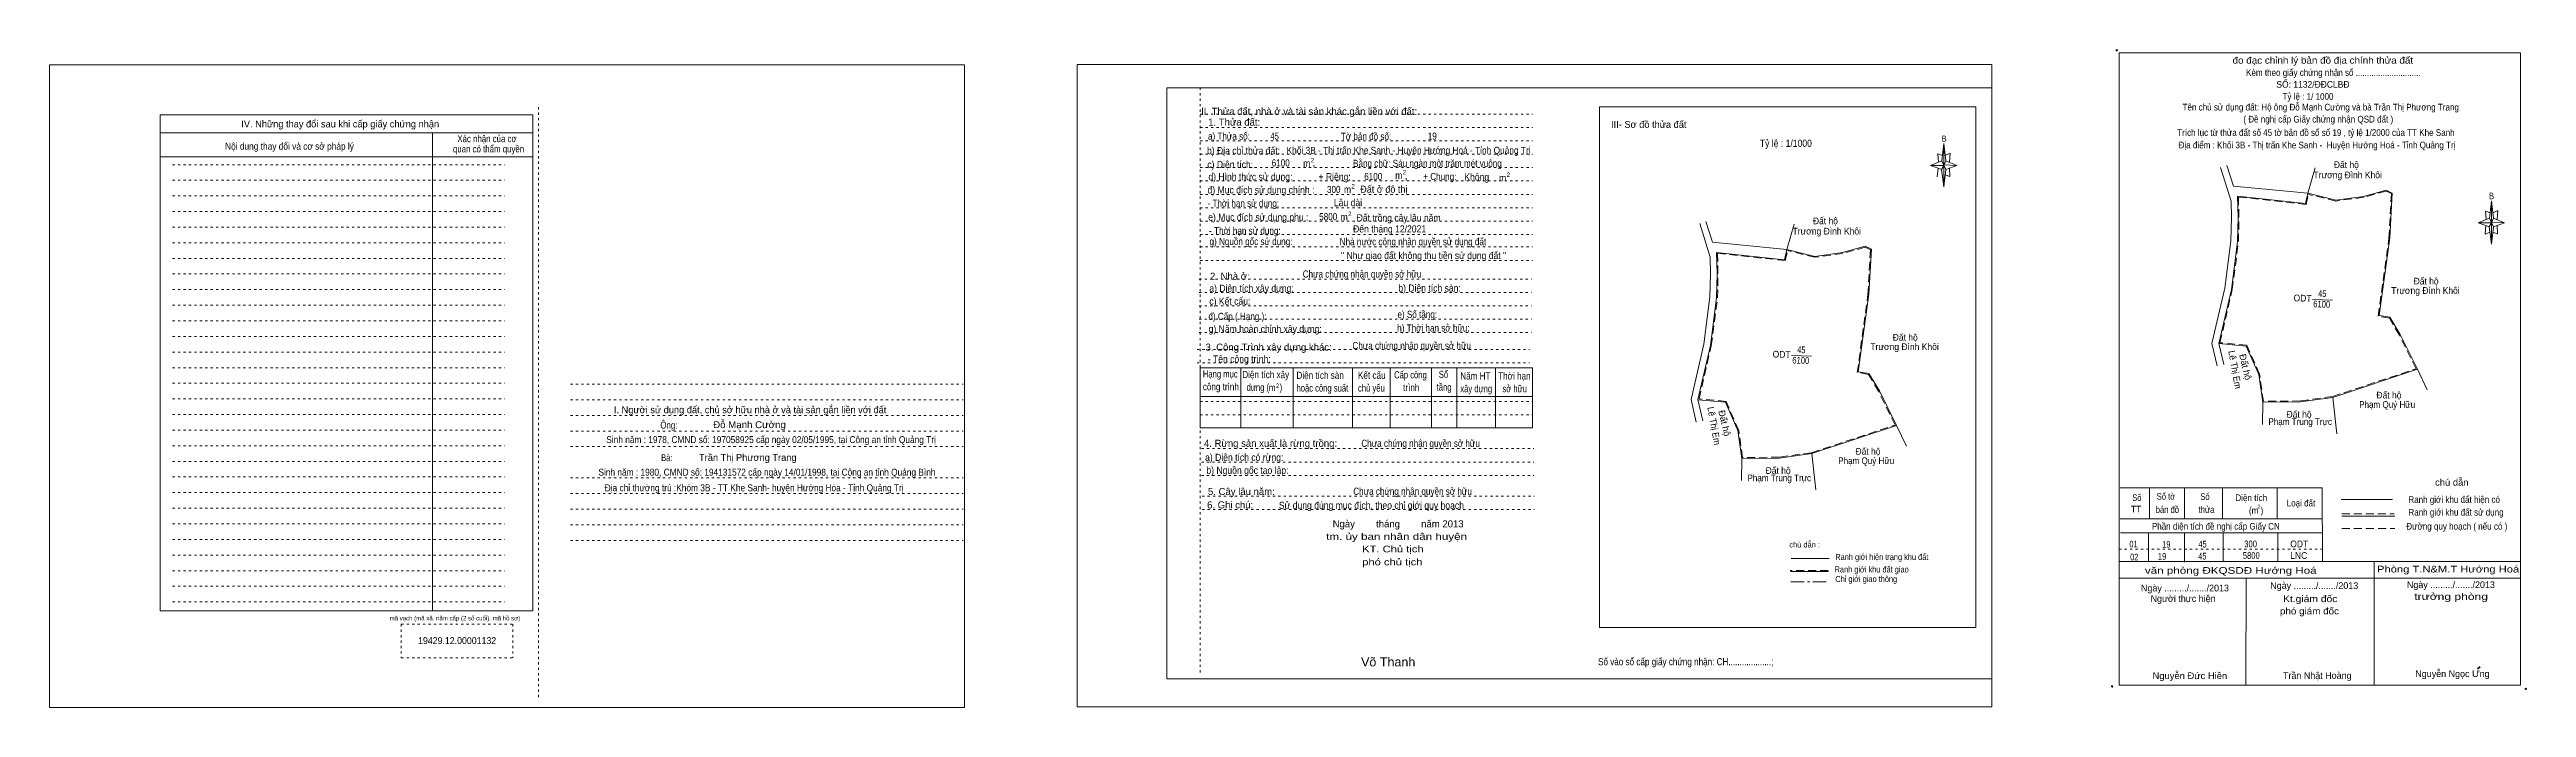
# Model space of a CAD drawing. Header units: metres. Extents: x -240 to 370456, y 199 to 1841730.
# Drawn here: x -240 to -128.9, y 199 to 228.5 of the extents above.
import ezdxf
from ezdxf.enums import TextEntityAlignment as Align

# ---------------------------------------------------------------- set-up
doc = ezdxf.new("R2010")
doc.units = ezdxf.units.M
doc.header["$LTSCALE"] = 0.12
doc.header["$PDMODE"] = 32
doc.header["$PDSIZE"] = 0.06
for name, pattern in [('DOT_DASHED', [7.7, 5, -1.2, 0.3, -1.2]), ('DOTTED', [1.5, 0.3, -1.2]), ('MEDIUM_DASHED', [4.5, 3, -1.5])]:
    doc.linetypes.add(name, pattern=pattern)
for name, color, linetype, lineweight in [('1', 7, 'DOTTED', 13), ('10', 7, 'Continuous', 13), ('11', 7, 'Continuous', 13), ('2', 7, 'Continuous', 13), ('20', 7, 'Continuous', 13), ('30', 7, 'Continuous', 13), ('34', 7, 'Continuous', 13), ('35', 7, 'Continuous', 13), ('5', 7, 'Continuous', 13), ('50', 7, 'Continuous', 13)]:
    doc.layers.add(name, color=color, linetype=linetype, lineweight=lineweight)
for name, color, linetype in [('3', 7, 'Continuous'), ('4', 7, 'Continuous'), ('40', 7, 'Continuous'), ('9', 7, 'Continuous')]:
    doc.layers.add(name, color=color, linetype=linetype)

msp = doc.modelspace()

# ---------------------------------------------------------------- linework, layer by layer
at = {"layer": '1', "linetype": 'Continuous'}
for p, q in [((-189.92, 226.8), (-152.9, 226.8)), ((-189.92, 226.8), (-189.92, 200.3)), ((-152.9, 226.8), (-152.9, 200.3)), ((-138.08, 208.87), (-138.07, 205.56)), ((-147.15, 207.47), (-138.08, 207.47)), ((-147.13, 206.84), (-138.08, 206.84)), ((-147.19, 204.82), (-129.19, 204.82)), ((-141.5, 204.83), (-141.51, 200.02)), ((-135.75, 205.54), (-135.75, 200)), ((-189.92, 200.3), (-152.9, 200.3))]:
    msp.add_line(p, q, dxfattribs=at)
at = {"layer": '1'}
for p, q in [((-188.42, 226.8), (-188.42, 200.52)), ((-218.11, 225.93), (-218.11, 199.43)), ((-188.42, 225.62), (-173.51, 225.62)), ((-188.42, 225.02), (-173.51, 225.02)), ((-188.42, 224.42), (-173.51, 224.42)), ((-188.42, 223.82), (-173.51, 223.82)), ((-234.52, 223.35), (-219.61, 223.35)), ((-234.52, 222.65), (-219.61, 222.65)), ((-188.42, 223.22), (-173.51, 223.22)), ((-188.42, 222.62), (-173.51, 222.62)), ((-234.52, 221.95), (-219.61, 221.95)), ((-234.52, 221.25), (-219.61, 221.25)), ((-188.42, 222.02), (-173.51, 222.02)), ((-188.42, 221.42), (-173.51, 221.42)), ((-234.52, 220.55), (-219.61, 220.55)), ((-188.42, 220.82), (-173.51, 220.82)), ((-188.42, 220.22), (-173.51, 220.22)), ((-234.52, 219.85), (-219.61, 219.85)), ((-234.52, 219.15), (-219.61, 219.15)), ((-188.42, 219.67), (-173.51, 219.67)), ((-188.42, 219.06), (-173.51, 219.06)), ((-234.52, 218.45), (-219.61, 218.45)), ((-188.46, 218.22), (-173.55, 218.22)), ((-234.52, 217.75), (-219.61, 217.75)), ((-234.52, 217.05), (-219.61, 217.05)), ((-188.46, 217.62), (-173.55, 217.62)), ((-188.46, 217.02), (-173.55, 217.02)), ((-234.52, 216.35), (-219.61, 216.35)), ((-234.52, 215.65), (-219.61, 215.65)), ((-188.46, 216.42), (-173.55, 216.42)), ((-188.46, 215.82), (-173.55, 215.82)), ((-234.52, 214.95), (-219.61, 214.95)), ((-188.56, 215.06), (-173.65, 215.06)), ((-234.52, 214.25), (-219.61, 214.25)), ((-234.52, 213.55), (-219.61, 213.55)), ((-216.67, 213.51), (-199.06, 213.51)), ((-188.56, 214.46), (-173.65, 214.46)), ((-234.52, 212.85), (-219.61, 212.85)), ((-216.67, 212.81), (-199.06, 212.81)), ((-188.42, 212.74), (-173.51, 212.74)), ((-234.52, 212.15), (-219.61, 212.15)), ((-234.52, 211.45), (-219.61, 211.45)), ((-216.67, 212.11), (-199.06, 212.11)), ((-216.67, 211.41), (-199.06, 211.41)), ((-188.42, 212.14), (-173.51, 212.14)), ((-234.52, 210.75), (-219.61, 210.75)), ((-234.52, 210.05), (-219.61, 210.05)), ((-216.67, 210.71), (-199.06, 210.71)), ((-188.36, 210.62), (-173.45, 210.62)), ((-188.36, 210.02), (-173.45, 210.02)), ((-234.52, 209.35), (-219.61, 209.35)), ((-216.67, 209.31), (-199.06, 209.31)), ((-188.36, 209.42), (-173.45, 209.42)), ((-234.52, 208.65), (-219.61, 208.65)), ((-234.52, 207.95), (-219.61, 207.95)), ((-216.67, 208.61), (-199.06, 208.61)), ((-216.67, 207.91), (-199.06, 207.91)), ((-188.33, 208.49), (-173.42, 208.49)), ((-188.33, 207.89), (-173.42, 207.89)), ((-234.52, 207.25), (-219.61, 207.25)), ((-216.67, 207.21), (-199.06, 207.21)), ((-234.52, 206.55), (-219.61, 206.55)), ((-234.52, 205.85), (-219.61, 205.85)), ((-216.67, 206.51), (-199.06, 206.51)), ((-147.19, 206.12), (-138.07, 206.12)), ((-234.52, 205.15), (-219.61, 205.15)), ((-234.52, 204.45), (-219.61, 204.45)), ((-234.52, 203.75), (-219.61, 203.75)), ((-224.26, 202.75), (-219.26, 202.75)), ((-224.26, 202.75), (-224.26, 201.25)), ((-219.26, 202.75), (-219.26, 201.25)), ((-224.26, 201.25), (-219.26, 201.25))]:
    msp.add_line(p, q, dxfattribs=at)
at = {"layer": '1', "linetype": 'Continuous'}
for points in [[(-240.04, 199.02), (-199, 199.02), (-199, 227.82), (-240.04, 227.82)], [(-193.94, 199.04), (-152.9, 199.04), (-152.9, 227.84), (-193.94, 227.84)]]:
    msp.add_lwpolyline(points, close=True, dxfattribs=at)
at = {"layer": '10'}
for p, q in [((-188.42, 214.24), (-173.51, 214.24)), ((-188.42, 214.24), (-188.42, 211.55)), ((-186.59, 214.24), (-186.59, 211.55)), ((-184.25, 214.24), (-184.25, 211.55)), ((-181.59, 214.24), (-181.59, 211.55)), ((-179.9, 214.24), (-179.9, 211.55)), ((-178.04, 214.24), (-178.04, 211.55)), ((-176.9, 214.24), (-176.9, 211.55)), ((-175.17, 214.24), (-175.17, 211.55)), ((-173.51, 214.24), (-173.51, 211.55)), ((-188.42, 212.96), (-173.51, 212.96)), ((-188.42, 211.55), (-173.51, 211.55))]:
    msp.add_line(p, q, dxfattribs=at)
at = {"layer": '2'}
for p, q in [((-235.07, 225.58), (-218.36, 225.58)), ((-235.07, 225.58), (-235.07, 203.35)), ((-218.36, 225.58), (-218.36, 203.35)), ((-235.07, 224.78), (-218.36, 224.78)), ((-222.86, 224.78), (-222.86, 203.35)), ((-235.07, 223.7), (-218.36, 223.7)), ((-235.07, 203.35), (-218.36, 203.35))]:
    msp.add_line(p, q, dxfattribs=at)
msp.add_lwpolyline([(-170.51, 225.94), (-153.62, 225.94), (-153.62, 202.6), (-170.51, 202.6)], close=True, dxfattribs=at)
at = {"layer": '20'}
for p, q in [((-138.52, 217.31), (-137.62, 217.28)), ((-161.89, 214.79), (-160.99, 214.76))]:
    msp.add_line(p, q, dxfattribs=at)
at = {"layer": '30'}
for p, q in [((-155.15, 223.52), (-155.06, 224.3)), ((-154.97, 223.52), (-154.47, 223.32)), ((-155.15, 223.14), (-155.65, 223.32)), ((-155.31, 223.2), (-155.35, 222.8)), ((-154.97, 223.14), (-155.06, 222.36)), ((-154.79, 222.82), (-155, 222.9)), ((-154.81, 223.2), (-154.79, 222.82))]:
    msp.add_line(p, q, dxfattribs=at)
for points in [[(-155.06, 223.32), (-155.15, 223.52), (-155.65, 223.32)], [(-155.12, 223.76), (-155.33, 223.84), (-155.3, 223.46)], [(-155, 223.76), (-154.77, 223.86), (-154.81, 223.46)], [(-155.06, 223.32), (-154.97, 223.14), (-154.47, 223.32)]]:
    msp.add_lwpolyline(points, dxfattribs=at)
for points in [[(-155.06, 223.32), (-155.65, 223.32), (-155.15, 223.52), (-154.97, 223.14), (-154.47, 223.32), (-155.06, 223.34)], [(-155.06, 224.3), (-154.97, 223.52), (-155.06, 223.32)], [(-155.06, 223.32), (-155.06, 222.36), (-155.16, 223.14)]]:
    msp.add_lwpolyline(points, close=True, dxfattribs=at)
at = {"layer": '34'}
for p, q in [((-138.4, 223.21), (-138.73, 222.07)), ((-161.77, 220.69), (-162.1, 219.55)), ((-143.03, 215.34), (-142.8, 214.33)), ((-142.72, 215.34), (-142.5, 214.39)), ((-133.81, 214.18), (-133.37, 213.25)), ((-166.4, 212.82), (-166.17, 211.81)), ((-166.09, 212.82), (-165.87, 211.87)), ((-137.43, 211.29), (-137.61, 212.92)), ((-157.18, 211.66), (-156.74, 210.73)), ((-160.8, 208.77), (-160.98, 210.4))]:
    msp.add_line(p, q, dxfattribs=at)
at = {"layer": '34', "lineweight": 35}
msp.add_line((-131.11, 200.75), (-131, 200.84), dxfattribs=at)
at = {"layer": '35'}
for p, q in [((-142.17, 221.72), (-142.64, 223.23)), ((-142.16, 220.99), (-142.17, 221.72)), ((-165.54, 219.2), (-166.01, 220.71)), ((-142.18, 219.91), (-142.16, 221)), ((-165.53, 218.47), (-165.54, 219.2)), ((-142.45, 217.82), (-142.18, 219.94)), ((-165.55, 217.39), (-165.53, 218.48)), ((-143.03, 215.34), (-142.45, 217.82)), ((-165.82, 215.3), (-165.55, 217.42)), ((-166.4, 212.82), (-165.82, 215.3)), ((-137.61, 212.92), (-133.81, 214.18)), ((-140.75, 212.7), (-140.76, 211.71)), ((-160.98, 210.4), (-157.18, 211.66)), ((-164.12, 210.18), (-164.13, 209.19))]:
    msp.add_line(p, q, dxfattribs=at)
at = {"layer": '35', "linetype": 'MEDIUM_DASHED'}
for p, q in [((-137.62, 212.96), (-133.87, 214.2)), ((-160.99, 210.44), (-157.24, 211.68))]:
    msp.add_line(p, q, dxfattribs=at)
at = {"layer": '35'}
for points in [[(-138.73, 222.07), (-142.07, 222.39), (-142.36, 223.32)], [(-142.72, 215.34), (-142.16, 217.76), (-141.88, 219.9), (-141.86, 220.99), (-141.88, 221.94), (-138.83, 221.61), (-138.73, 222.07)], [(-133.81, 214.18), (-134.58, 215.73), (-135.05, 216.51), (-135.53, 216.59), (-135.05, 220.07), (-134.94, 222.08), (-135.22, 222.21), (-136.23, 221.93), (-137.47, 221.76), (-138.73, 222.07)], [(-162.1, 219.55), (-165.44, 219.87), (-165.73, 220.8)], [(-166.09, 212.82), (-165.53, 215.24), (-165.25, 217.38), (-165.23, 218.47), (-165.25, 219.42), (-162.2, 219.09), (-162.1, 219.55)], [(-157.18, 211.66), (-157.95, 213.21), (-158.42, 213.99), (-158.9, 214.07), (-158.42, 217.55), (-158.31, 219.56), (-158.59, 219.69), (-159.6, 219.41), (-160.84, 219.24), (-162.1, 219.55)], [(-137.61, 212.92), (-139.07, 212.72), (-140.75, 212.7), (-140.93, 213.95), (-141.49, 215.22), (-142.72, 215.33)], [(-160.98, 210.4), (-162.44, 210.2), (-164.12, 210.18), (-164.3, 211.43), (-164.86, 212.7), (-166.09, 212.81)]]:
    msp.add_lwpolyline(points, dxfattribs=at)
at = {"layer": '35', "linetype": 'MEDIUM_DASHED'}
for points in [[(-141.84, 219.9), (-141.82, 220.99), (-141.84, 221.9), (-138.8, 221.57), (-138.7, 222.02)], [(-133.87, 214.2), (-134.62, 215.71), (-135.07, 216.47), (-135.57, 216.56), (-135.09, 220.07), (-134.98, 222.06), (-135.22, 222.17), (-136.22, 221.89), (-137.47, 221.72), (-138.7, 222.02)], [(-165.21, 217.38), (-165.19, 218.47), (-165.21, 219.38), (-162.17, 219.05), (-162.07, 219.5)], [(-157.24, 211.68), (-157.99, 213.19), (-158.44, 213.95), (-158.94, 214.04), (-158.46, 217.55), (-158.35, 219.54), (-158.59, 219.65), (-159.59, 219.37), (-160.84, 219.2), (-162.07, 219.5)], [(-137.62, 212.96), (-139.07, 212.76), (-140.72, 212.74), (-140.89, 213.96), (-141.46, 215.26), (-142.67, 215.37), (-142.12, 217.75), (-141.84, 219.89)], [(-160.99, 210.44), (-162.44, 210.24), (-164.09, 210.22), (-164.26, 211.44), (-164.83, 212.74), (-166.04, 212.85), (-165.49, 215.23), (-165.21, 217.37)]]:
    msp.add_lwpolyline(points, dxfattribs=at)
at = {"layer": '5'}
for p, q in [((-130.58, 220.95), (-130.49, 221.73)), ((-130.58, 220.57), (-131.08, 220.75)), ((-130.4, 220.57), (-130.49, 219.79)), ((-130.22, 220.25), (-130.43, 220.33)), ((-130.4, 220.95), (-129.9, 220.75)), ((-130.24, 220.63), (-130.22, 220.25)), ((-147.15, 208.87), (-138.08, 208.87)), ((-145.83, 208.84), (-145.83, 207.47)), ((-144.26, 208.84), (-144.26, 207.47)), ((-142.55, 208.87), (-142.55, 207.47)), ((-140.1, 208.84), (-140.1, 207.47)), ((-137.23, 208.34), (-134.93, 208.34)), ((-145.87, 206.84), (-145.87, 205.55)), ((-144.26, 206.82), (-144.26, 205.53)), ((-142.53, 206.84), (-142.53, 205.55)), ((-140.07, 206.84), (-140.07, 205.55)), ((-137.21, 207.6), (-134.83, 207.6)), ((-147.19, 205.56), (-129.19, 205.56))]:
    msp.add_line(p, q, dxfattribs=at)
at = {"layer": '5', "linetype": 'MEDIUM_DASHED'}
for p, q in [((-137.21, 207.7), (-134.85, 207.7)), ((-137.2, 207.04), (-134.82, 207.04))]:
    msp.add_line(p, q, dxfattribs=at)
at = {"layer": '5'}
for points in [[(-147.19, 228.37), (-129.19, 228.37), (-129.19, 200.02), (-147.19, 200.02)], [(-130.49, 221.73), (-130.4, 220.95), (-130.49, 220.75)], [(-130.49, 220.75), (-131.08, 220.75), (-130.58, 220.95), (-130.4, 220.57), (-129.9, 220.75), (-130.49, 220.77)], [(-130.49, 220.75), (-130.49, 219.79), (-130.59, 220.57)]]:
    msp.add_lwpolyline(points, close=True, dxfattribs=at)
for points in [[(-130.55, 221.19), (-130.76, 221.27), (-130.73, 220.89)], [(-130.42, 221.19), (-130.2, 221.29), (-130.24, 220.89)], [(-130.49, 220.75), (-130.58, 220.95), (-131.08, 220.75)], [(-130.74, 220.63), (-130.78, 220.23), (-130.56, 220.33)], [(-130.49, 220.75), (-130.4, 220.57), (-129.9, 220.75)]]:
    msp.add_lwpolyline(points, dxfattribs=at)
for p in [(-147.3, 228.48), (-147.51, 199.96), (-128.95, 199.85)]:
    msp.add_point(p, dxfattribs=at)
at = {"layer": '50'}
for p, q in [((-160.2, 205.69), (-161.9, 205.69)), ((-160.23, 205.12), (-161.93, 205.12))]:
    msp.add_line(p, q, dxfattribs=at)
at = {"layer": '50', "linetype": 'MEDIUM_DASHED'}
msp.add_line((-160.24, 205.16), (-161.95, 205.16), dxfattribs=at)
at = {"layer": '50', "linetype": 'DOT_DASHED'}
msp.add_line((-161.92, 204.65), (-160.21, 204.65), dxfattribs=at)

# ---------------------------------------------------------------- texts
at = {"layer": '1'}
for s, height, width, p in [('2', 0.177, 0.85, (-140.925, 207.93)), ('Phần diện tích đề nghị cấp Giấy CN', 0.3, 0.9, (-142.855, 206.99)), ('19   ', 0.3, 0.85, (-145.125, 205.64)), ('19', 0.3, 0.8, (-145.075, 206.18)), ('45', 0.3, 0.8, (-143.46, 205.65)), ('45 ', 0.3, 0.8, (-143.405, 206.19)), ('5800', 0.3, 0.85, (-141.265, 205.68)), ('300', 0.3, 0.85, (-141.295, 206.2)), ('ODT', 0.3, 0.95, (-139.115, 206.2)), ('LNC', 0.3, 0.95, (-139.135, 205.68)), ('văn phòng ĐKQSDĐ Hướng Hoá', 0.3, 1.3, (-142.185, 205.01)), ('Phòng T.N&M.T Hướng Hoá', 0.3, 1.25, (-132.435, 205.07)), ('mã vạch (mã xã. năm cấp (2 số cuối). mã hồ sơ)', 0.2, 0.85, (-221.855, 202.92))]:
    msp.add_text(s, height=height, dxfattribs=dict(at, width=width)).set_placement(p, align=Align.CENTER)
at = {"layer": '10'}
for s, p in [('IV. Những thay đổi sau khi cấp giấy chứng nhận', (-227, 225.02)), ('III- Sơ đồ thửa đất', (-168.295, 225)), ('I. Người sử dụng đất, chủ sở hữu nhà ở và tài sản gắn liền với đất', (-208.61, 212.21))]:
    msp.add_text(s, height=0.31, dxfattribs=at).set_placement(p, align=Align.CENTER)
for s, height, width, p in [('Xác nhận của cơ', 0.31, 0.85, (-220.415, 224.36)), ('Nội dung thay đổi và cơ sở pháp lý', 0.31, 0.9, (-229.275, 224.02)), ('Khối 3B - Thị trấn Khe Sanh - Huyện Hướng Hoá - Tỉnh Quảng Trị', 0.31, 0.9, (-179.07, 223.84)), ('Bằng chữ: Sáu ngàn một trăm mét vuông', 0.32, 0.85, (-178.225, 223.25)), ('Sinh năm : 1978, CMND số: 197058925 cấp ngày 02/05/1995, tại Công an tỉnh Quảng Trị', 0.31, 0.9, (-207.67, 210.87)), ('Ông:', 0.31, 0.85, (-212.255, 211.52)), ('Bà:', 0.31, 0.8, (-212.35, 210.06)), ('Sinh năm : 1980, CMND số: 194131572 cấp ngày 14/01/1998, tại Công an tỉnh Quảng Bình', 0.31, 0.9, (-207.855, 209.41)), ('Địa chỉ thường trú :Khóm 3B - TT Khe Sanh- huyện Hướng Hóa - Tỉnh Quảng Trị', 0.31, 0.9, (-208.43, 208.71))]:
    msp.add_text(s, height=height, dxfattribs=dict(at, width=width)).set_placement(p, align=Align.CENTER)
at = {"layer": '11'}
for s, width, p in [('Đỗ Mạnh Cường', 1.05, (-208.64, 211.54)), ('19429.12.00001132', 0.95, (-221.755, 201.86))]:
    msp.add_text(s, height=0.31, dxfattribs=dict(at, width=width)).set_placement(p, align=Align.CENTER)
msp.add_text('Trần Thị Phương Trang', height=0.31, dxfattribs=at).set_placement((-208.715, 210.07), align=Align.CENTER)
at = {"layer": '2'}
for s, p in [('II. Thửa đất, nhà ở và tài sản khác gắn liền với đất:', (-188.38, 225.58)), ('1. Thửa đất:', (-188.06, 225.1)), (',', (-183.38, 223.29)), (',', (-179.24, 222.7)), ('2. Nhà ở:', (-187.98, 218.19)), ('3. Công Trình xây dựng khác:', (-188.18, 215.01)), ('4. Rừng sản xuất là rừng trồng:', (-188.25, 210.7)), ('6. Ghi chú:', (-188.11, 207.94)), ('5. Cây lâu năm:', (-188.07, 208.54))]:
    msp.add_text(s, height=0.32, dxfattribs=at).set_placement(p)
for s, height, width, p in [('a) Thửa số:', 0.32, 0.85, (-188.07, 224.47)), ('Tờ bản đồ số:', 0.32, 0.85, (-182.11, 224.46)), ('c) Diện tích:', 0.32, 0.9, (-188.1, 223.2)), ('m', 0.32, 0.9, (-183.8, 223.25)), ('2', 0.2, 0.8, (-183.46, 223.45)), ('đ) Mục đích sử dụng chính : ', 0.32, 0.9, (-188.09, 222.06)), ('d) Hình thức sử dụng:', 0.32, 0.9, (-188.05, 222.65)), ('+ Riêng:', 0.32, 0.9, (-183.11, 222.65)), ('300', 0.32, 0.85, (-182.73, 222.08)), ('m', 0.32, 0.9, (-181.97, 222.08)), ('2', 0.2, 0.8, (-181.63, 222.28)), ('Đất ở đô thị', 0.32, 0.95, (-181.24, 222.09)), ('m', 0.32, 0.9, (-179.67, 222.71)), ('2', 0.2, 0.8, (-179.33, 222.91)), ('+ Chung:', 0.32, 0.85, (-178.41, 222.66)), ('Không', 0.32, 0.9, (-176.57, 222.64)), ('m', 0.32, 0.9, (-175.01, 222.6)), ('2', 0.2, 0.8, (-174.67, 222.8)), ('- Thời hạn sử dụng: ', 0.32, 0.85, (-188.09, 221.46)), ('e) Mục đích sử dụng phụ : ', 0.32, 0.9, (-188.06, 220.84)), ('5800', 0.32, 0.85, (-183.08, 220.86)), ('Lâu dài', 0.32, 0.9, (-182.42, 221.49)), ('2', 0.2, 0.8, (-181.78, 221.05)), ('Đất trồng cây lâu năm', 0.32, 0.9, (-181.4, 220.81)), ('- Thời hạn sử dụng: ', 0.32, 0.85, (-188.02, 220.23)), ('g) Nguồn gốc sử dụng: ', 0.32, 0.85, (-188, 219.75)), ('m', 0.32, 0.9, (-182.12, 220.85)), ('Đến tháng 12/2021', 0.32, 0.9, (-181.56, 220.31)), ('a) Diện tích xây dựng:', 0.32, 0.9, (-188.01, 217.65)), ('b) Diện tích sàn:', 0.32, 0.9, (-179.53, 217.66)), ('đ) Cấp ( Hạng ):', 0.32, 0.85, (-188.05, 216.39)), ('c) Kết cấu:', 0.32, 0.9, (-188.01, 217.07)), ('e) Số tầng:', 0.32, 0.85, (-179.57, 216.48)), ('g) Năm hoàn chỉnh xây dựng:', 0.32, 0.9, (-188.04, 215.83)), ('h) Thời hạn sở hữu:', 0.32, 0.85, (-179.58, 215.87)), ('- Tên công trình:', 0.32, 0.9, (-188.08, 214.48)), ('công trình', 0.32, 0.85, (-188.3, 213.24)), ('Hạng mục', 0.32, 0.8, (-188.3, 213.81)), ('Diện tích xây', 0.32, 0.85, (-186.53, 213.78)), ('  dựng (     )', 0.32, 0.8, (-186.53, 213.21)), ('m', 0.32, 0.85, (-185.34, 213.2)), ('2', 0.201, 0.75, (-185.02, 213.34)), ('hoặc công suất', 0.32, 0.8, (-184.1, 213.18)), ('Diện tích sàn', 0.32, 0.85, (-184.1, 213.75)), ('chủ yếu', 0.32, 0.8, (-181.34, 213.18)), ('Kết cấu', 0.32, 0.85, (-181.34, 213.75)), ('Cấp công', 0.32, 0.8, (-179.72, 213.77)), ('    trình', 0.32, 0.85, (-179.72, 213.2)), ('tầng', 0.32, 0.8, (-177.81, 213.22)), (' Số', 0.32, 0.8, (-177.81, 213.79)), ('xây dựng', 0.32, 0.8, (-176.75, 213.15)), ('Năm HT', 0.32, 0.85, (-176.75, 213.72)), ('Thời hạn', 0.32, 0.85, (-175.05, 213.72)), ('  sở hữu', 0.32, 0.8, (-175.05, 213.15)), ('a) Diện tích có rừng:', 0.32, 0.9, (-188.2, 210.07)), ('b) Nguồn gốc tạo lập:', 0.32, 0.9, (-188.14, 209.49)), ('Số vào sổ cấp giấy chứng nhận: CH...................; ', 0.32, 0.85, (-170.57, 200.91))]:
    msp.add_text(s, height=height, dxfattribs=dict(at, width=width)).set_placement(p)
for s, height, width, p in [('quan có thẩm quyền', 0.31, 0.85, (-220.345, 223.9)), ('b) Địa chỉ thửa đất:', 0.32, 0.9, (-186.475, 223.82))]:
    msp.add_text(s, height=height, dxfattribs=dict(at, width=width)).set_placement(p, align=Align.CENTER)
at = {"layer": '20'}
for s, width, p in [('Đất hộ', 0.95, (-137, 223.2)), ('Trương Đình Khôi', 0.95, (-136.94, 222.74)), ('Trương Đình Khôi', 0.95, (-160.31, 220.22)), ('Đất hộ', 0.95, (-160.37, 220.68)), ('Trương Đình Khôi', 0.95, (-133.45, 217.56)), ('Đất hộ', 0.95, (-133.42, 217.98)), ('Đất hộ', 0.95, (-156.79, 215.46)), ('Trương Đình Khôi', 0.95, (-156.82, 215.04)), ('Đất hộ', 0.95, (-139.12, 212.01)), ('Phạm Quý Hữu', 0.9, (-135.17, 212.45)), ('Đất hộ', 0.95, (-135.09, 212.87)), ('Phạm Trung Trực', 0.9, (-139.07, 211.68)), ('Phạm Quý Hữu', 0.9, (-158.54, 209.93)), ('Đất hộ', 0.95, (-158.46, 210.35)), ('Phạm Trung Trực', 0.9, (-162.44, 209.16)), ('Đất hộ', 0.95, (-162.49, 209.49))]:
    msp.add_text(s, height=0.3, dxfattribs=dict(at, width=width)).set_placement(p, align=Align.CENTER)
for s, height, rotation, width, p in [('ODT', 0.3, 358, 0.95, (-138.97, 217.216)), ('6100', 0.3, 358, 0.85, (-138.11, 216.946)), ('45', 0.3, 358, 0.8, (-138.085, 217.423)), ('ODT', 0.3, 358, 0.95, (-162.34, 214.696)), ('6100', 0.3, 358, 0.85, (-161.48, 214.426)), ('45', 0.3, 358, 0.8, (-161.455, 214.904)), ('Lê Thị Em', 0.2996, 280.334, 0.95, (-142.144, 214.137)), ('Lê Thị Em', 0.2996, 280.334, 0.95, (-165.514, 211.617))]:
    msp.add_text(s, height=height, rotation=rotation, dxfattribs=dict(at, width=width)).set_placement(p, align=Align.CENTER)
for height, p in [(0.2996, (-141.673, 214.249)), (0.2995, (-165.043, 211.729))]:
    msp.add_text('Đất hộ', height=height, rotation=283.196, dxfattribs=at).set_placement(p, align=Align.CENTER)
at = {"layer": '3'}
for s, width, p in [('45', 0.8, (-185.27, 224.47)), ('19', 0.85, (-178.21, 224.47))]:
    msp.add_text(s, height=0.32, dxfattribs=dict(at, width=width)).set_placement(p)
for s, width, p in [('phó giám đốc', 1.1, (-138.655, 203.19)), ('Kt.giám đốc', 1.15, (-138.62, 203.74)), ('trưởng phòng', 1.35, (-132.3, 203.84)), ('Nguyễn Đức Hiền', 1.05, (-144.02, 200.29))]:
    msp.add_text(s, height=0.3, dxfattribs=dict(at, width=width)).set_placement(p, align=Align.CENTER)
for s, p in [('Trần Nhật Hoàng', (-138.305, 200.3)), ('Nguyễn Ngọc Ưng', (-132.24, 200.38))]:
    msp.add_text(s, height=0.3, dxfattribs=at).set_placement(p, align=Align.CENTER)
at = {"layer": '30', "width": 0.8}
msp.add_text('B', height=0.276, dxfattribs=at).set_placement((-155.045, 224.38), align=Align.CENTER)
at = {"layer": '4', "width": 0.85}
for p in [(-185.21, 223.27), (-181.06, 222.66)]:
    msp.add_text('6100', height=0.32, dxfattribs=at).set_placement(p)
at = {"layer": '40', "width": 0.9}
msp.add_text('" Như giao đất không thu tiền sử dụng đất "', height=0.32, dxfattribs=at).set_placement((-182.1, 219.12))
at = {"layer": '5'}
for s, width, p in [('đo đạc chỉnh lý bản đồ địa chính thửa đất', 1.1, (-138.055, 227.88)), ('Kèm theo giấy chứng nhận số .............................', 0.9, (-137.585, 227.33)), ('SỐ: 1132/ĐĐCLBĐ', 0.95, (-138.5, 226.8)), (' Tên chủ sử dụng đất: Hộ ông Đỗ Mạnh Cường và bà Trần Thị Phương Trang', 0.9, (-138.2, 225.78)), ('( Đề nghị cấp Giấy chứng nhận QSD đất )', 0.9, (-138.26, 225.24)), ('Tỷ lệ : 1/ 1000', 0.9, (-138.72, 226.26)), ('Trích lục từ thửa đất số 45 tờ bản đồ số số 19 , tỷ lệ 1/2000 của TT Khe Sanh', 0.9, (-138.365, 224.64)), ('Địa điểm : Khối 3B - Thị trấn Khe Sanh -  Huyện Hướng Hoá - Tỉnh Quảng Trị ', 0.9, (-138.265, 224.08)), ('B', 0.85, (-130.485, 221.8)), ('chú dẫn', 1.05, (-132.27, 208.96)), ('TT', 0.95, (-146.43, 207.76)), ('Số', 0.8, (-146.4, 208.27)), ('bản đồ', 0.85, (-145.03, 207.74)), ('Số tờ', 0.85, (-145.095, 208.33)), ('thửa', 0.85, (-143.275, 207.74)), ('Số', 0.8, (-143.34, 208.32)), ('Diện tích', 0.9, (-141.265, 208.27)), ('(m )', 0.9, (-141.05, 207.7)), ('Loại đất', 0.9, (-139.035, 208.03)), ('Ranh giới khu đất hiện có ', 0.9, (-132.115, 208.19)), ('Ranh giới khu đất sử dụng', 0.9, (-132.08, 207.62)), ('Đường quy hoạch ( nếu có )', 0.9, (-132.045, 206.99)), ('01', 0.75, (-146.55, 206.19)), ('02', 0.8, (-146.515, 205.61))]:
    msp.add_text(s, height=0.3, dxfattribs=dict(at, width=width)).set_placement(p, align=Align.CENTER)
for s, p in [('Ngày ........./......./2013', (-144.24, 204.22)), ('Ngày ........./......./2013', (-138.44, 204.33)), ('Ngày ........./......./2013', (-132.31, 204.37)), ('Người thực hiện', (-144.325, 203.75))]:
    msp.add_text(s, height=0.3, dxfattribs=at).set_placement(p, align=Align.CENTER)
at = {"layer": '50', "width": 0.9}
msp.add_text('Tỷ lệ : 1/1000', height=0.32, dxfattribs=at).set_placement((-163.31, 224.15))
at = {"layer": '50'}
for s, height, width, p in [('tm. ủy ban nhân dân huyện ', 0.3, 1.3, (-179.535, 206.53)), ('phó chủ tịch', 0.3, 1.25, (-179.8, 205.39)), ('KT. Chủ tịch', 0.3, 1.25, (-179.775, 205.97)), ('Ranh giới hiện trạng khu đất', 0.275, 0.9, (-157.84, 205.63)), ('Ranh giới khu đất giao', 0.275, 0.9, (-158.295, 205.07)), ('Chỉ giới giao thông', 0.275, 0.9, (-158.54, 204.64)), ('Võ Thanh', 0.4, 1.05, (-179.985, 200.86))]:
    msp.add_text(s, height=height, dxfattribs=dict(at, width=width)).set_placement(p, align=Align.CENTER)
for s, height, p in [('Ngày        tháng        năm 2013', 0.32, (-179.54, 207.09)), ('chú dẫn :', 0.25, (-161.3, 206.19))]:
    msp.add_text(s, height=height, dxfattribs=at).set_placement(p, align=Align.CENTER)
at = {"layer": '9'}
for s, width, p in [('Nhà nước công nhận quyền sử dụng đất ', 0.85, (-182.16, 219.74)), ('Chưa chứng nhận quyền sở hữu', 0.85, (-183.82, 218.29)), ('Chưa chứng nhận quyền sở hữu', 0.85, (-181.59, 215.08)), ('Chưa chứng nhận quyền sở hữu', 0.85, (-181.19, 210.7)), ('Chưa chứng nhận quyền sở hữu', 0.85, (-181.55, 208.55)), ('Sử dụng đúng mục đích, theo chỉ giới quy hoạch', 0.9, (-184.89, 207.92))]:
    msp.add_text(s, height=0.32, dxfattribs=dict(at, width=width)).set_placement(p)

doc.saveas('drawing.dxf')
